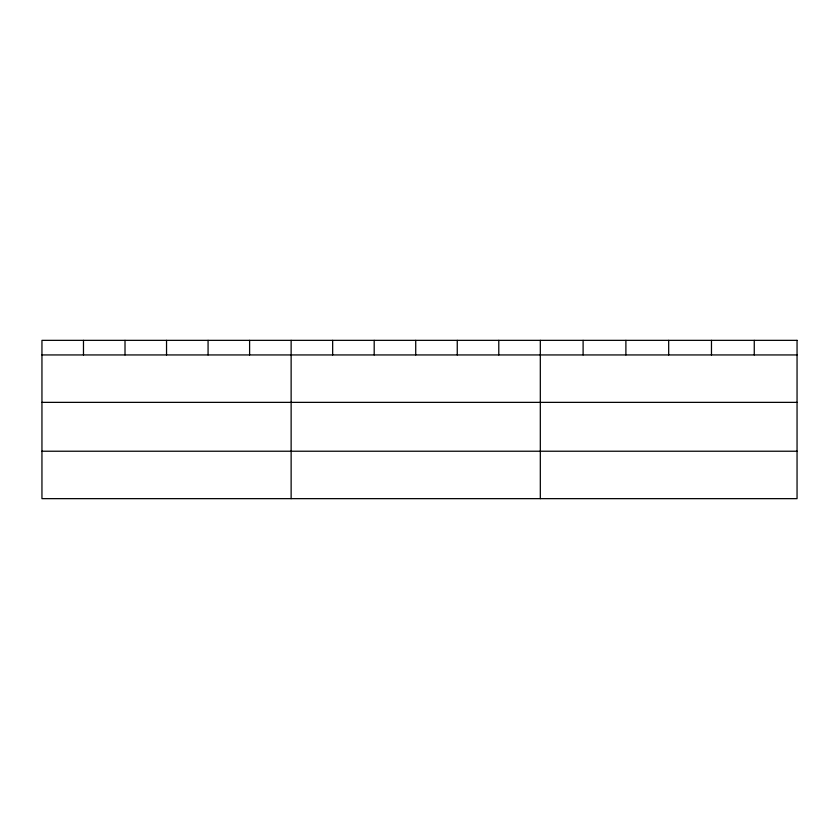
<?xml version="1.0" encoding="UTF-8"?>
<svg xmlns="http://www.w3.org/2000/svg" width="839" height="839" viewBox="0 0 839 839"><rect width="100%" height="100%" fill="white"/><g stroke="black" fill="none" stroke-linecap="round" stroke-linejoin="round"><path stroke-width="1.26" d="M41.95 354.939L797.05 354.939M41.95 402.363L797.05 402.363M41.95 451.225L797.05 451.225M754.261 340.351L754.261 354.939M711.472 340.351L711.472 354.939M668.683 340.351L668.683 354.939M625.894 340.351L625.894 354.939M583.105 340.351L583.105 354.939M540.316 340.351L540.316 498.649M498.786 340.351L498.786 354.939M457.255 340.351L457.255 354.939M415.724 340.351L415.724 354.939M374.194 340.351L374.194 354.939M332.663 340.351L332.663 354.939M291.133 340.351L291.133 498.649M249.603 340.351L249.603 354.939M208.072 340.351L208.072 354.939M166.542 340.351L166.542 354.939M125.011 340.351L125.011 354.939M83.481 340.351L83.481 354.939M797.05 340.351L41.95 340.351L41.95 498.649L797.05 498.649L797.05 340.351"/></g></svg>
